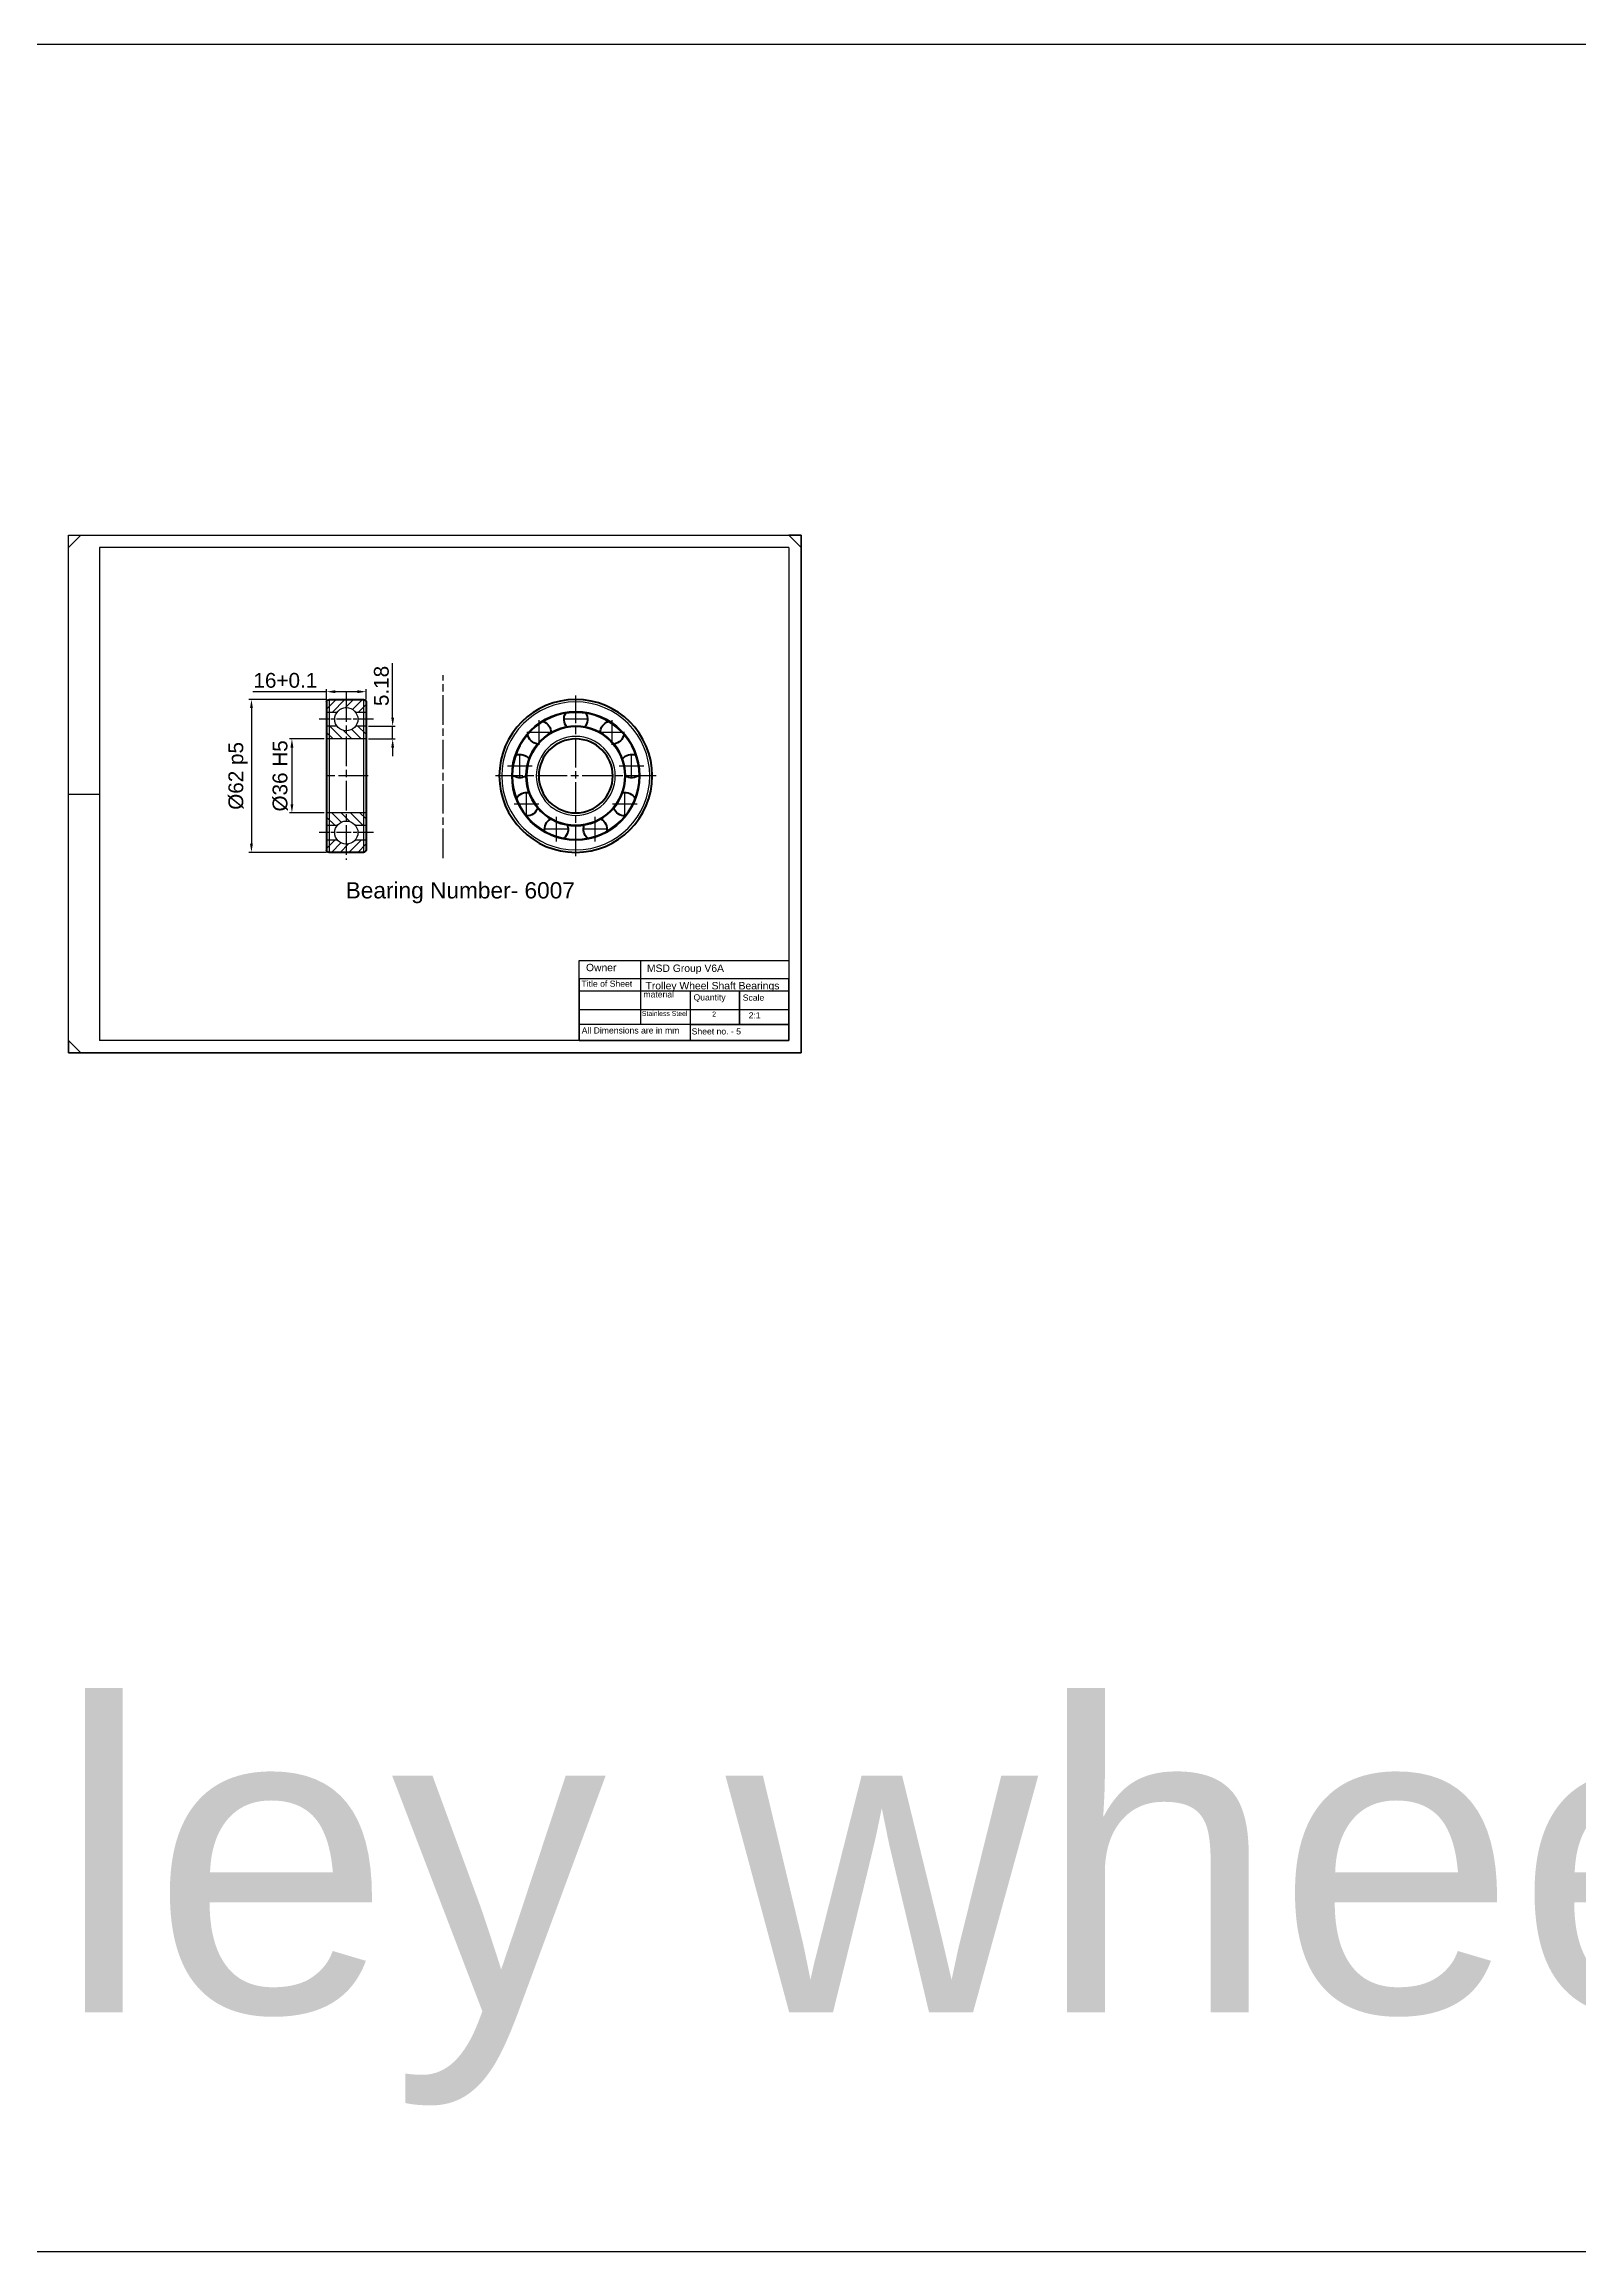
# Model space of a CAD drawing. Header units: millimetres. Extents: x -15074 to 21675, y -7568 to 6574.
# Drawn here: x -5393 to -4771, y 1935 to 2831 of the extents above; entities that cross this region are included whole.
import ezdxf

# ---------------------------------------------------------------- set-up
doc = ezdxf.new("R2010")
doc.units = ezdxf.units.MM
doc.linetypes.add('AM_ISO08W050', pattern=[18, 12, -1.5, 3, -1.5])
doc.linetypes.add('AM_ISO08W050x2', pattern=[9, 6, -0.75, 1.5, -0.75])
for name, color, linetype, lineweight in [('AM_0', 7, 'Continuous', 50), ('AM_4', 92, 'Continuous', 25), ('AM_5', 250, 'Continuous', 25), ('AM_7', 142, 'AM_ISO08W050', 25), ('AM_8', 1, 'Continuous', 25)]:
    doc.layers.add(name, color=color, linetype=linetype, lineweight=lineweight)
doc.styles.get("Standard").update_dxf_attribs({"font": 'arial.ttf'})
doc.dimstyles.new('AM_ISO$0', dxfattribs={"dimtxt": 3.5, "dimasz": 3.5, "dimexe": 1, "dimexo": 1, "dimgap": 1.5, "dimtad": 1, "dimdsep": 46, "dimtxsty": 'Standard', "dimcen": 0, "dimclrd": 256, "dimclre": 256, "dimclrt": 250, "dimadec": 0, "dimazin": 2, "dimtp": 0.1, "dimtm": 0.1, "dimtfac": 0.71, "dimtdec": 3, "dimtmove": 0, "dimatfit": 3, "dimfxl": 1, "dimlwd": -1, "dimlwe": -1, "dimarcsym": 1})
pattern_1 = [(45, (-9290.0528, 865.757), (-1.767767, 1.767767), [])]
pattern_2 = [(135, (-9290.0528, 865.757), (-1.9091883, -1.9091883), [])]

# ---------------------------------------------------------------- blocks, each defined once
blk = doc.blocks.new('1_SKF_6206_PART3_1_0_in_SKF_6206_2')
at = {"layer": 'AM_0'}
for start, end in [(358.74902, 70.95036), (189.04964, 261.25098)]:
    blk.add_arc((-14.78, 17.62), 4.76, start, end, dxfattribs=at)
at = {"layer": 'AM_7'}
for p, q in [((-14.78, 12.62), (-14.78, 22.62)), ((-19.78, 17.62), (-9.78, 17.62))]:
    blk.add_line(p, q, dxfattribs=at)
blk = doc.blocks.new('2_SKF_6206_PART3_2_0_in_SKF_6206_2')
at = {"layer": 'AM_0'}
for start, end in [(229.04964, 301.25098), (38.74902, 110.95036)]:
    blk.add_arc((-22.65, 3.99), 4.76, start, end, dxfattribs=at)
at = {"layer": 'AM_7'}
for p, q in [((-22.65, -1.01), (-22.65, 8.99)), ((-27.65, 3.99), (-17.65, 3.99))]:
    blk.add_line(p, q, dxfattribs=at)
blk = doc.blocks.new('3_SKF_6206_PART3_3_0_in_SKF_6206_2')
at = {"layer": 'AM_0'}
for start, end in [(78.74902, 150.95036), (269.04964, 341.25098)]:
    blk.add_arc((-19.92, -11.5), 4.76, start, end, dxfattribs=at)
at = {"layer": 'AM_7'}
for p, q in [((-19.92, -16.5), (-19.92, -6.5)), ((-24.92, -11.5), (-14.92, -11.5))]:
    blk.add_line(p, q, dxfattribs=at)
blk = doc.blocks.new('4_SKF_6206_PART3_4_0_in_SKF_6206_2')
at = {"layer": 'AM_0'}
for start, end in [(118.74902, 190.95036), (309.04964, 21.25098)]:
    blk.add_arc((-7.87, -21.61), 4.76, start, end, dxfattribs=at)
at = {"layer": 'AM_7'}
for p, q in [((-7.87, -26.61), (-7.87, -16.61)), ((-12.87, -21.61), (-2.87, -21.61))]:
    blk.add_line(p, q, dxfattribs=at)
blk = doc.blocks.new('5_SKF_6206_PART3_5_0_in_SKF_6206_2')
at = {"layer": 'AM_0'}
for start, end in [(349.04964, 61.25098), (158.74902, 230.95036)]:
    blk.add_arc((7.87, -21.61), 4.76, start, end, dxfattribs=at)
at = {"layer": 'AM_7'}
for p, q in [((7.87, -26.61), (7.87, -16.61)), ((2.87, -21.61), (12.87, -21.61))]:
    blk.add_line(p, q, dxfattribs=at)
blk = doc.blocks.new('6_SKF_6206_PART3_6_0_in_SKF_6206_2')
at = {"layer": 'AM_0'}
for start, end in [(29.04964, 101.25098), (198.74902, 270.95036)]:
    blk.add_arc((19.92, -11.5), 4.76, start, end, dxfattribs=at)
at = {"layer": 'AM_7'}
for p, q in [((19.92, -16.5), (19.92, -6.5)), ((14.92, -11.5), (24.92, -11.5))]:
    blk.add_line(p, q, dxfattribs=at)
blk = doc.blocks.new('7_SKF_6206_PART3_7_0_in_SKF_6206_2')
at = {"layer": 'AM_0'}
for start, end in [(69.04964, 141.25098), (238.74902, 310.95036)]:
    blk.add_arc((22.65, 3.99), 4.76, start, end, dxfattribs=at)
at = {"layer": 'AM_7'}
for p, q in [((22.65, -1.01), (22.65, 8.99)), ((17.65, 3.99), (27.65, 3.99))]:
    blk.add_line(p, q, dxfattribs=at)
blk = doc.blocks.new('8_SKF_6206_PART3_8_0_in_SKF_6206_2')
at = {"layer": 'AM_0'}
for start, end in [(109.04964, 181.25098), (278.74902, 350.95036)]:
    blk.add_arc((14.78, 17.62), 4.76, start, end, dxfattribs=at)
at = {"layer": 'AM_7'}
for p, q in [((14.78, 12.62), (14.78, 22.62)), ((9.78, 17.62), (19.78, 17.62))]:
    blk.add_line(p, q, dxfattribs=at)
blk = doc.blocks.new('9_SKF_6206_PART3_9_0_in_SKF_6206_2')
at = {"layer": 'AM_0'}
for start, end in [(149.049643866, 221.250981601), (318.749018399, 30.950356134)]:
    blk.add_arc((0, 23), 4.7625, start, end, dxfattribs=at)
at = {"layer": 'AM_7'}
blk.add_line((-5.000625, 23), (5.000625, 23), dxfattribs=at)
blk = doc.blocks.new('10_SKF_6206_PART2_0_in_SKF_6206_2')
at = {"layer": 'AM_0'}
for radius in [31, 25.78]:
    blk.add_circle((0, 0), radius, dxfattribs=at)
at = {"layer": 'AM_4'}
for radius in [30, 26.11]:
    blk.add_circle((0, 0), radius, dxfattribs=at)
at = {"layer": 'AM_7'}
for p, q in [((0, -32.55), (0, 32.55)), ((-32.55, 0), (32.55, 0))]:
    blk.add_line(p, q, dxfattribs=at)
blk = doc.blocks.new('11_SKF_6206_PART1_0_in_SKF_6206_2')
at = {"layer": 'AM_0'}
for radius in [20.18, 15]:
    blk.add_circle((0, 0), radius, dxfattribs=at)
at = {"layer": 'AM_4'}
for radius in [19.85, 16]:
    blk.add_circle((0, 0), radius, dxfattribs=at)
blk = doc.blocks.new('6_SKF_6206_PART2_0_in_SKF_6206_0')
at = {"layer": 'AM_0'}
for p, q in [((0, 30), (0, -30)), ((15, 31), (1, 31)), ((16, 30), (16, -30)), ((1, -31), (15, -31))]:
    blk.add_line(p, q, dxfattribs=at)
for centre, start, end in [((1, 30), 90, 180), ((15, 30), 0, 90), ((1, -30), 180, 270), ((15, -30), 270, 360)]:
    blk.add_arc(centre, 1, start, end, dxfattribs=at)
at = {"layer": 'AM_4'}
for p, q in [((1, 31), (1, -31)), ((15, 31), (15, -31))]:
    blk.add_line(p, q, dxfattribs=at)
at = {"layer": 'AM_7'}
blk.add_line((-0.8, 0), (16.8, 0), dxfattribs=at)
blk = doc.blocks.new('*D33')
at = {"layer": 'AM_5', "linetype": 'ByBlock', "transparency": 16777216}
for p, q in [((-5279.92, 2549.02), (-5293.97, 2549.02)), ((-5292.97, 2545.52), (-5292.97, 2522.52)), ((-5279.92, 2519.02), (-5293.97, 2519.02))]:
    blk.add_line(p, q, dxfattribs=at)
at = {"layer": 'AM_5', "transparency": 16777216}
for points in [[(-5293.55, 2545.52), (-5292.39, 2545.52), (-5292.97, 2549.02)], [(-5293.55, 2522.52), (-5292.39, 2522.52), (-5292.97, 2519.02)]]:
    blk.add_solid(points, dxfattribs=at)
at = {"layer": 'Defpoints', "color": 0, "transparency": 16777216}
for p in [(-5278.92, 2549.02), (-5292.97, 2519.02), (-5278.92, 2519.02)]:
    blk.add_point(p, dxfattribs=at)
at = {"layer": 'AM_5', "color": 7, "transparency": 16777216, "insert": (-5297.7, 2534.02), "char_height": 6, "attachment_point": 5, "rotation": 90}
blk.add_mtext('%%C36{\\C250;{}{\\C250; H5}{{}}}', dxfattribs=at)
blk = doc.blocks.new('*D34')
at = {"layer": 'AM_5', "linetype": 'ByBlock', "transparency": 16777216}
for p, q in [((-5278.92, 2565.02), (-5310.37, 2565.02)), ((-5309.37, 2561.52), (-5309.37, 2506.52)), ((-5278.92, 2503.02), (-5310.37, 2503.02))]:
    blk.add_line(p, q, dxfattribs=at)
at = {"layer": 'AM_5', "transparency": 16777216}
for points in [[(-5309.95, 2561.52), (-5308.79, 2561.52), (-5309.37, 2565.02)], [(-5309.95, 2506.52), (-5308.79, 2506.52), (-5309.37, 2503.02)]]:
    blk.add_solid(points, dxfattribs=at)
at = {"layer": 'Defpoints', "color": 0, "transparency": 16777216}
for p in [(-5277.92, 2565.02), (-5309.37, 2503.02), (-5277.92, 2503.02)]:
    blk.add_point(p, dxfattribs=at)
at = {"layer": 'AM_5', "color": 7, "transparency": 16777216, "insert": (-5314.81, 2534.02), "char_height": 6, "attachment_point": 5, "rotation": 90}
blk.add_mtext('%%C62{\\C250;{}{\\C250; p5}{{}}}', dxfattribs=at)
blk = doc.blocks.new('*D35')
at = {"layer": 'AM_5', "linetype": 'ByBlock', "transparency": 16777216}
for p, q in [((-5278.92, 2568.17), (-5308.84, 2568.17)), ((-5278.92, 2565.02), (-5278.92, 2569.17)), ((-5266.42, 2568.17), (-5275.42, 2568.17)), ((-5262.92, 2565.02), (-5262.92, 2569.17))]:
    blk.add_line(p, q, dxfattribs=at)
at = {"layer": 'AM_5', "transparency": 16777216}
for points in [[(-5275.42, 2568.76), (-5275.42, 2567.59), (-5278.92, 2568.17)], [(-5266.42, 2568.76), (-5266.42, 2567.59), (-5262.92, 2568.17)]]:
    blk.add_solid(points, dxfattribs=at)
at = {"layer": 'Defpoints', "color": 0, "transparency": 16777216}
for p in [(-5278.92, 2568.17), (-5278.92, 2564.02), (-5262.92, 2564.02)]:
    blk.add_point(p, dxfattribs=at)
at = {"layer": 'AM_5', "color": 7, "transparency": 16777216, "insert": (-5295.63, 2572.74), "char_height": 6, "attachment_point": 5}
blk.add_mtext('16+0.1', dxfattribs=at)
blk = doc.blocks.new('*D36')
at = {"layer": 'AM_5', "linetype": 'ByBlock', "transparency": 16777216}
for p, q in [((-5252.13, 2557.7), (-5252.13, 2579.8)), ((-5261.92, 2554.2), (-5251.13, 2554.2)), ((-5252.13, 2549.02), (-5252.13, 2554.2)), ((-5261.92, 2549.02), (-5251.13, 2549.02)), ((-5252.13, 2545.52), (-5252.13, 2542.02))]:
    blk.add_line(p, q, dxfattribs=at)
at = {"layer": 'AM_5', "transparency": 16777216}
for points in [[(-5252.71, 2557.7), (-5251.54, 2557.7), (-5252.13, 2554.2)], [(-5252.71, 2545.52), (-5251.54, 2545.52), (-5252.13, 2549.02)]]:
    blk.add_solid(points, dxfattribs=at)
at = {"layer": 'Defpoints', "color": 0, "transparency": 16777216}
for p in [(-5262.92, 2554.2), (-5252.13, 2554.2), (-5262.92, 2549.02)]:
    blk.add_point(p, dxfattribs=at)
at = {"layer": 'AM_5', "color": 7, "transparency": 16777216, "insert": (-5256.69, 2570.5), "char_height": 6, "attachment_point": 5, "rotation": 90}
blk.add_mtext('5.18', dxfattribs=at)

msp = doc.modelspace()

# ---------------------------------------------------------------- hatches: boundary and pattern name
at = {"layer": 'AM_8', "true_color": 0x000000}
h = msp.add_hatch(dxfattribs=at)
h.set_pattern_fill('_U', color=18, scale=2.5, angle=45, style=0, pattern_type=0)
h.set_pattern_definition(pattern_1)
edge = h.paths.add_edge_path()
edge.add_arc((-5277.918, 2564.017), 1, 450, 540, ccw=False)
edge.add_line((-5277.918, 2565.017), (-5263.918, 2565.017))
edge.add_arc((-5263.918, 2564.017), 1, 360, 450, ccw=False)
edge.add_line((-5262.918, 2564.017), (-5262.918, 2559.792))
edge.add_line((-5262.918, 2559.792), (-5267.124, 2559.792))
edge.add_arc((-5270.918, 2557.017), 4.7, 396.187211, 503.812789)
edge.add_line((-5274.711, 2559.792), (-5278.918, 2559.792))
edge.add_line((-5278.918, 2559.792), (-5278.918, 2564.017))
h = msp.add_hatch(dxfattribs=at)
h.set_pattern_fill('_U', color=18, scale=2.7, angle=135, style=0, pattern_type=0)
h.set_pattern_definition(pattern_2)
edge = h.paths.add_edge_path()
edge.add_line((-5278.918, 2554.197), (-5274.678, 2554.197))
edge.add_arc((-5270.918, 2557.017), 4.7, 216.869898, 323.130102)
edge.add_line((-5267.158, 2554.197), (-5262.918, 2554.197))
edge.add_line((-5262.918, 2554.197), (-5262.918, 2549.017))
edge.add_line((-5262.918, 2549.017), (-5278.918, 2549.017))
edge.add_line((-5278.918, 2549.017), (-5278.918, 2554.197))
h = msp.add_hatch(dxfattribs=at)
h.set_pattern_fill('_U', color=18, scale=2.7, angle=135, style=0, pattern_type=0)
h.set_pattern_definition(pattern_2)
edge = h.paths.add_edge_path()
edge.add_line((-5274.678, 2513.837), (-5278.918, 2513.837))
edge.add_line((-5278.918, 2513.837), (-5278.918, 2519.017))
edge.add_line((-5278.918, 2519.017), (-5262.918, 2519.017))
edge.add_line((-5262.918, 2519.017), (-5262.918, 2513.837))
edge.add_line((-5262.918, 2513.837), (-5267.158, 2513.837))
edge.add_arc((-5270.918, 2511.017), 4.7, 396.869898, 503.130102)
h = msp.add_hatch(dxfattribs=at)
h.set_pattern_fill('_U', color=18, scale=2.5, angle=45, style=0, pattern_type=0)
h.set_pattern_definition(pattern_1)
edge = h.paths.add_edge_path()
edge.add_line((-5278.918, 2504.017), (-5278.918, 2507.909))
edge.add_line((-5278.918, 2507.909), (-5274.443, 2507.909))
edge.add_arc((-5270.918, 2511.017), 4.7, 221.402723, 318.597277)
edge.add_line((-5267.392, 2507.909), (-5262.918, 2507.909))
edge.add_line((-5262.918, 2507.909), (-5262.918, 2504.017))
edge.add_arc((-5263.918, 2504.017), 1, 270, 360, ccw=False)
edge.add_line((-5263.918, 2503.017), (-5277.918, 2503.017))
edge.add_arc((-5277.918, 2504.017), 1, 180, 270, ccw=False)

# ---------------------------------------------------------------- linework, layer by layer
for p, q in [((-5383.542, 2626.657), (-5378.542, 2631.657)), ((-5371.042, 2626.657), (-5371.042, 2621.657)), ((-5086.542, 2626.657), (-5091.542, 2631.657)), ((-5091.542, 2626.657), (-5091.542, 2621.657)), ((-5274.711, 2559.792), (-5278.918, 2559.792)), ((-5274.678, 2554.197), (-5278.918, 2554.197)), ((-5262.918, 2554.197), (-5267.158, 2554.197)), ((-5262.918, 2559.792), (-5267.124, 2559.792)), ((-5262.918, 2549.017), (-5278.918, 2549.017)), ((-5383.542, 2526.657), (-5371.042, 2526.657)), ((-5262.918, 2519.017), (-5278.918, 2519.017)), ((-5274.678, 2513.837), (-5278.918, 2513.837)), ((-5274.443, 2507.909), (-5278.918, 2507.909)), ((-5262.918, 2507.909), (-5267.392, 2507.909)), ((-5262.918, 2513.837), (-5267.158, 2513.837)), ((-5383.542, 2426.657), (-5378.542, 2421.657)), ((-5131.542, 2433.157), (-5131.542, 2426.657))]:
    msp.add_line(p, q)
for points in [[(-6996.402, 2830.812), (-3809.884, 2830.812), (-3785.059, 1935.388), (-6971.576, 1935.388)], [(-5383.542, 2631.657), (-5086.542, 2631.657), (-5086.542, 2421.657), (-5383.542, 2421.657)], [(-5176.542, 2459.157), (-5091.542, 2459.157), (-5091.542, 2426.657), (-5176.542, 2426.657)], [(-5176.542, 2426.657), (-5091.542, 2426.657), (-5091.542, 2451.657), (-5176.542, 2451.657)], [(-5176.542, 2426.657), (-5091.542, 2426.657), (-5091.542, 2446.657), (-5176.542, 2446.657)], [(-5111.542, 2446.657), (-5131.542, 2446.657), (-5131.542, 2433.157), (-5111.542, 2433.157)], [(-5091.542, 2446.657), (-5111.542, 2446.657), (-5111.542, 2433.157), (-5091.542, 2433.157)], [(-5176.542, 2426.657), (-5091.542, 2426.657), (-5091.542, 2439.157), (-5176.542, 2439.157)], [(-5176.542, 2426.657), (-5091.542, 2426.657), (-5091.542, 2433.157), (-5176.542, 2433.157)]]:
    msp.add_lwpolyline(points, close=True)
for points in [[(-5371.042, 2421.657), (-5383.542, 2421.657), (-5383.542, 2631.657), (-5371.042, 2631.657)], [(-5383.542, 2626.657), (-5383.542, 2631.657), (-5086.542, 2631.657), (-5086.542, 2626.657)], [(-5371.042, 2626.657), (-5371.042, 2426.657)], [(-5091.542, 2626.657), (-5371.042, 2626.657)], [(-5091.542, 2421.657), (-5086.542, 2421.657), (-5086.542, 2631.657), (-5091.542, 2631.657)], [(-5091.542, 2626.657), (-5091.542, 2426.657)], [(-5151.542, 2433.157), (-5151.542, 2459.157), (-5091.542, 2459.157), (-5091.542, 2426.657), (-5151.542, 2426.657)], [(-5383.542, 2426.657), (-5383.542, 2421.657), (-5086.542, 2421.657), (-5086.542, 2426.657)], [(-5091.542, 2426.657), (-5371.042, 2426.657)]]:
    msp.add_lwpolyline(points)
for centre in [(-5270.918, 2557.017), (-5270.918, 2511.017)]:
    msp.add_circle(centre, 4.7)
at = {"layer": 'AM_7'}
msp.add_line((-5231.64, 2500.713), (-5231.64, 2574.93), dxfattribs=at)
at = {"layer": 'AM_7', "color": 3}
msp.add_line((-5270.918, 2568.017), (-5270.918, 2500.017), dxfattribs=at)
at = {"layer": 'AM_7', "linetype": 'AM_ISO08W050x2'}
for p, q in [((-5259.918, 2557.017), (-5281.918, 2557.017)), ((-5259.918, 2511.017), (-5281.918, 2511.017))]:
    msp.add_line(p, q, dxfattribs=at)

# ---------------------------------------------------------------- block references
at = {"xscale": -1}
for name, p in [('6_SKF_6206_PART2_0_in_SKF_6206_0', (-5262.918, 2534.017)), ('10_SKF_6206_PART2_0_in_SKF_6206_2', (-5177.902, 2534.017)), ('11_SKF_6206_PART1_0_in_SKF_6206_2', (-5177.902, 2534.017)), ('8_SKF_6206_PART3_8_0_in_SKF_6206_2', (-5177.902, 2534.017)), ('9_SKF_6206_PART3_9_0_in_SKF_6206_2', (-5177.902, 2534.017)), ('1_SKF_6206_PART3_1_0_in_SKF_6206_2', (-5177.902, 2534.017)), ('7_SKF_6206_PART3_7_0_in_SKF_6206_2', (-5177.902, 2534.017)), ('2_SKF_6206_PART3_2_0_in_SKF_6206_2', (-5177.902, 2534.017)), ('6_SKF_6206_PART3_6_0_in_SKF_6206_2', (-5177.902, 2534.017)), ('3_SKF_6206_PART3_3_0_in_SKF_6206_2', (-5177.902, 2534.017)), ('5_SKF_6206_PART3_5_0_in_SKF_6206_2', (-5177.902, 2534.017)), ('4_SKF_6206_PART3_4_0_in_SKF_6206_2', (-5177.902, 2534.017))]:
    msp.add_blockref(name, p, dxfattribs=at)

# ---------------------------------------------------------------- texts
at = {"attachment_point": 1}
for s, width, gutter_width, heights, insert, char_height in [('Bearing Number- 6007', 363.79611, 32.883, [0], (-5271.189, 2490.895), 6.57665), (' Owner', 21.09069, 6.25, [0], (-5174.92, 2457.802), 3), ('MSD Group V6A', 46.97471, 6.25, [0], (-5149.036, 2457.515), 3), ('Title of Sheet', 22.81629, 6.25, [0], (-5175.591, 2451.002), 2.5), ('material', 18.93235, 6.25, [0], (-5150.474, 2446.657), 2.5), ('Trolley Wheel Shaft Bearings', 62.15367, 6.25, [0], (-5149.611, 2450.427), 3), ('Quantity', 16.77668, 6.25, [0], (-5130.15, 2445.446), 2.5), ('Scale', 17.25601, 6.25, [0], (-5110.21, 2445.35), 2.5), ('Stainless Steel', 18.27824, 6.25, [0], (-5151.095, 2438.656), 2), ('2', 18.35806, 6.25, [0], (-5122.6, 2438.416), 2), ('\\pxi-3,l4,t4;2:1', 17.0613, 6.25, [0], (-5110.318, 2438.146), 2.5), ('All Dimensions are in mm', 48.26912, 6.25, [0], (-5175.495, 2432.036), 2.5), ('Sheet no. - 5', 36.3335, 6.25, [0.905], (-5130.917, 2431.653), 2.5), ('Trolley wheel assembly', 97611.74486, 625, [0], (-5689.35, 2157.49), 125)]:
    msp.add_mtext_dynamic_manual_height_columns(s, width=width, gutter_width=gutter_width, heights=heights, dxfattribs=dict(at, insert=insert, char_height=char_height))

# ---------------------------------------------------------------- dimensions: what is measured, and where the dimension line sits
at = {"layer": 'AM_5'}
for base, p1, p2, angle, text, override, picture, middle in [((-5252.126, 2554.197), (-5262.918, 2549.017), (-5262.918, 2554.197), 90, '5.18', {"dimtxt": 6, "dimpost": '', "dimclrt": 7}, '*D36', (-5256.689, 2570.496)), ((-5278.918, 2568.172), (-5262.918, 2564.017), (-5278.918, 2564.017), 180, '16+0.1', {"dimtxt": 6, "dimpost": '', "dimclrt": 7}, '*D35', (-5295.627, 2572.736)), ((-5309.368, 2503.017), (-5277.918, 2565.017), (-5277.918, 2503.017), 90, '%%C62{\\C250;{}{\\C250; p5}{{}}}', {"dimtxt": 6, "dimclrt": 7, "dimtp": 0.1, "dimtm": 0.1, "dimtdec": 3, "dimtzin": 8}, '*D34', (-5314.812, 2534.017))]:
    dim = msp.add_linear_dim(base=base, p1=p1, p2=p2, angle=angle, text=text, dimstyle='AM_ISO$0', override=override, dxfattribs=at)
    dim.commit()
    dim.dimension.update_dxf_attribs({"geometry": picture, "text_midpoint": middle})
dim = msp.add_linear_dim(base=(-5292.971, 2519.017), p1=(-5278.918, 2549.017), p2=(-5278.918, 2519.017), angle=90, text='%%C36{\\C250;{}{\\C250; H5}{{}}}', dimstyle='AM_ISO$0', override={"dimtxt": 6, "dimclrt": 7}, dxfattribs=at)
dim.commit()
dim.dimension.update_dxf_attribs({"geometry": '*D33', "text_midpoint": (-5292.971, 2534.017), "dimtype": 160})

doc.saveas('drawing.dxf')
